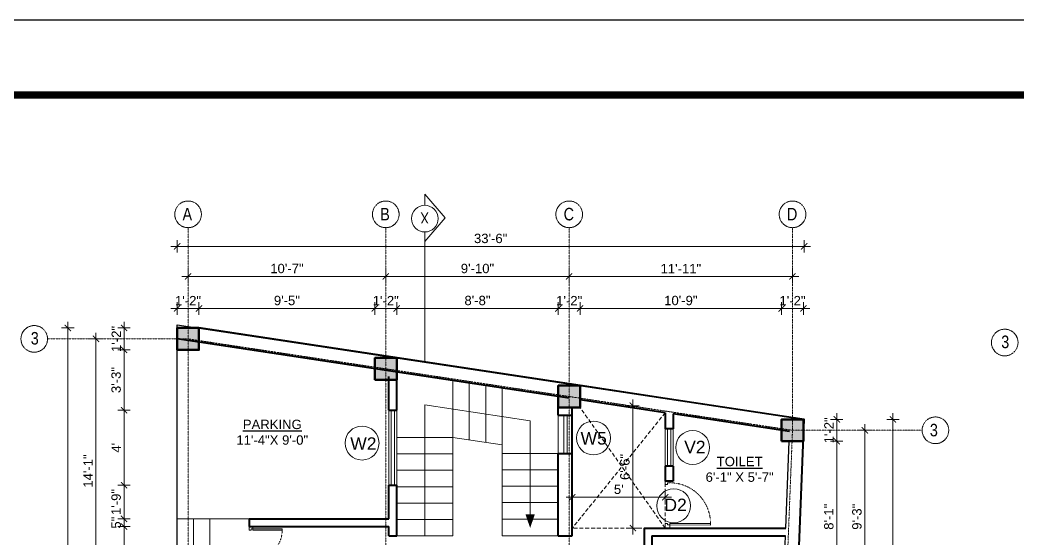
# Model space of a CAD drawing. Header units: inches. Extents: x 136316 to 139491, y -21083 to -17511.
# Drawn here: x 137218 to 137857, y -19170 to -18837 of the extents above; entities that cross this region are included whole.
import ezdxf

# ---------------------------------------------------------------- set-up
doc = ezdxf.new("R2010")
doc.units = ezdxf.units.IN
doc.header["$LTSCALE"] = 0.5
doc.header["$MEASUREMENT"] = 0
doc.header["$PDMODE"] = 66
doc.linetypes.add('CENTER', pattern=[2, 1.25, -0.25, 0.25, -0.25])
doc.linetypes.add('HIDDEN', pattern=[0.375, 0.25, -0.125])
for name, color, linetype, lineweight in [('Annotate-Lite.w', 177, 'Continuous', 9), ('Annotations-Bold.w', 177, 'Continuous', 13), ('C-COLUMN', 1, 'Continuous', 50), ('DIM', 4, 'Continuous', 5), ('DIM 1-100', 4, 'Continuous', 13), ('Door-Window.w', 4, 'Continuous', 15), ('HACTH', 253, 'Continuous', 9), ('stair', 132, 'Continuous', 13), ('TEXT', 220, 'Continuous', 9), ('Toilet', 7, 'Continuous', 25), ('wall', 1, 'Continuous', 40), ('window', 4, 'Continuous', 13)]:
    doc.layers.add(name, color=color, linetype=linetype, lineweight=lineweight)
doc.styles.add('ARAIL', font='ARIALN.TTF')
doc.styles.add('arial.', font='arial.ttf')
doc.styles.add('gaurav', font='arial.ttf')
doc.styles.get("Standard").update_dxf_attribs({"font": 'arial.ttf'})
doc.dimstyles.new('1 by 96', dxfattribs={"dimtxt": 6, "dimasz": 4, "dimexe": 4, "dimexo": 4, "dimgap": 2, "dimtad": 1, "dimdec": 0, "dimzin": 0, "dimdsep": 46, "dimlunit": 4, "dimtxsty": 'Standard', "dimblk": 'ARCHTICK', "dimcen": 0, "dimdle": 4, "dimadec": 0, "dimazin": 0, "dimtfac": 1, "dimtdec": 0, "dimtix": 1, "dimtofl": 0, "dimtmove": 1, "dimatfit": 3, "dimldrblk": 'ARCHTICK', "dimfxl": 4, "dimfxlon": 1, "dimtolj": 1, "dimtzin": 0, "dimlwd": -1, "dimlwe": -1, "dimarcsym": 0})

# ---------------------------------------------------------------- blocks, each defined once
blk = doc.blocks.new('FDFDRE')
at = {"ltscale": 3}
for p, q in [((165701.1, -58637.8), (165701.1, -58641.5)), ((165704.8, -58637.8), (165701.1, -58637.8)), ((165704.8, -58639.7), (165703.6, -58639.7)), ((165703.6, -58639.7), (165703.6, -58641.5)), ((165704.8, -58639.7), (165704.8, -58637.8)), ((165767, -58639.7), (165767, -58637.8)), ((165767, -58637.8), (165770.6, -58637.8)), ((165767, -58639.7), (165768.2, -58639.7)), ((165768.2, -58639.7), (165768.2, -58641.5)), ((165770.6, -58637.8), (165770.7, -58641.5)), ((165701.1, -58641.5), (165703.6, -58641.5)), ((165703.6, -58641.5), (165703.5, -58672.6)), ((165703.6, -58641.5), (165704.8, -58641.5)), ((165704.8, -58641.5), (165704.8, -58672.7)), ((165767, -58641.5), (165767, -58672.7)), ((165768.2, -58641.5), (165767, -58641.5)), ((165770.7, -58641.5), (165768.2, -58641.5)), ((165768.2, -58641.5), (165768.2, -58672.6)), ((165703.5, -58672.6), (165704.8, -58672.7)), ((165768.2, -58672.6), (165767, -58672.7))]:
    blk.add_line(p, q, dxfattribs=at)
at = {"layer": 'Door-Window.w', "color": 9, "linetype": 'HIDDEN', "lineweight": 18}
for centre, start, end in [((165704.8, -58641.5), 269.9618, 3.3835), ((165767, -58641.5), 176.6165, 270.0382)]:
    blk.add_arc(centre, 31.2, start, end, dxfattribs=at)
blk = doc.blocks.new('3-0')
at = {"ltscale": 3}
for p, q in [((11063.05, 10097.68), (11065.97, 10099.9)), ((11065.97, 10099.9), (11066.71, 10098.92)), ((11063.05, 10097.68), (11064.53, 10095.73)), ((11065.99, 10096.84), (11064.53, 10095.73)), ((11065.25, 10097.81), (11066.71, 10098.92)), ((11065.99, 10096.84), (11065.25, 10097.81)), ((11085.5, 10074.13), (11110.32, 10092.96)), ((11086.24, 10073.15), (11111.05, 10091.97)), ((11111.05, 10091.97), (11110.32, 10092.96)), ((11084.04, 10073.02), (11082.57, 10071.91)), ((11082.57, 10071.91), (11084.79, 10068.98)), ((11084.04, 10073.02), (11084.78, 10072.04)), ((11084.78, 10072.04), (11086.24, 10073.15)), ((11084.79, 10068.98), (11087.72, 10071.2)), ((11086.24, 10073.15), (11085.5, 10074.13)), ((11087.72, 10071.2), (11086.24, 10073.15))]:
    blk.add_line(p, q, dxfattribs=at)
at = {"layer": 'Door-Window.w', "color": 9, "linetype": 'HIDDEN', "lineweight": 18}
blk.add_arc((11085.5, 10074.13), 31.16, 37.1906, 127.14649, dxfattribs=at)
blk = doc.blocks.new('_ArchTick')
at = {"color": 0, "linetype": 'ByBlock', "const_width": 0.15}
blk.add_lwpolyline([(-0.5, -0.5), (0.5, 0.5)], dxfattribs=at)
blk = doc.blocks.new('*D82')
at = {"layer": 'Defpoints', "color": 0, "transparency": 16777216}
for p in [(137332.44, -19022.05), (137318.44, -19034.54), (137332.44, -19034.54)]:
    blk.add_point(p, dxfattribs=at)
at = {"layer": 'DIM 1-100', "color": 0, "transparency": 16777216}
for p, q in [((137318.44, -19026.05), (137318.44, -19018.05)), ((137332.44, -19026.05), (137332.44, -19018.05)), ((137314.44, -19022.05), (137336.44, -19022.05))]:
    blk.add_line(p, q, dxfattribs=at)
at = {"layer": 'DIM 1-100', "color": 0, "transparency": 16777216, "xscale": 4, "yscale": 4, "zscale": 4, "rotation": 180}
blk.add_blockref('_ArchTick', (137318.44, -19022.05), dxfattribs=at)
at = {"layer": 'DIM 1-100', "color": 0, "transparency": 16777216, "xscale": 4, "yscale": 4, "zscale": 4}
blk.add_blockref('_ArchTick', (137332.44, -19022.05), dxfattribs=at)
at = {"layer": 'DIM 1-100', "color": 0, "transparency": 16777216, "insert": (137325.44, -19017.04), "char_height": 6, "attachment_point": 5}
blk.add_mtext('\\A1;1\'-2"', dxfattribs=at)
blk = doc.blocks.new('*D83')
at = {"layer": 'Defpoints', "color": 0, "transparency": 16777216}
for p in [(137445.09, -19022.05), (137332.44, -19034.54), (137445.09, -19053.66)]:
    blk.add_point(p, dxfattribs=at)
at = {"layer": 'DIM 1-100', "color": 0, "transparency": 16777216}
for p, q in [((137332.44, -19026.05), (137332.44, -19018.05)), ((137445.09, -19026.05), (137445.09, -19018.05)), ((137328.44, -19022.05), (137449.09, -19022.05))]:
    blk.add_line(p, q, dxfattribs=at)
at = {"layer": 'DIM 1-100', "color": 0, "transparency": 16777216, "xscale": 4, "yscale": 4, "zscale": 4, "rotation": 180}
blk.add_blockref('_ArchTick', (137332.44, -19022.05), dxfattribs=at)
at = {"layer": 'DIM 1-100', "color": 0, "transparency": 16777216, "xscale": 4, "yscale": 4, "zscale": 4}
blk.add_blockref('_ArchTick', (137445.09, -19022.05), dxfattribs=at)
at = {"layer": 'DIM 1-100', "color": 0, "transparency": 16777216, "insert": (137388.76, -19016.99), "char_height": 6, "attachment_point": 5}
blk.add_mtext('\\A1;9\'-5"', dxfattribs=at)
blk = doc.blocks.new('*D84')
at = {"layer": 'Defpoints', "color": 0, "transparency": 16777216}
for p in [(137459.09, -19022.05), (137445.09, -19053.66), (137459.09, -19053.66)]:
    blk.add_point(p, dxfattribs=at)
at = {"layer": 'DIM 1-100', "color": 0, "transparency": 16777216}
for p, q in [((137445.09, -19026.05), (137445.09, -19018.05)), ((137459.09, -19026.05), (137459.09, -19018.05)), ((137441.09, -19022.05), (137463.09, -19022.05))]:
    blk.add_line(p, q, dxfattribs=at)
at = {"layer": 'DIM 1-100', "color": 0, "transparency": 16777216, "xscale": 4, "yscale": 4, "zscale": 4, "rotation": 180}
blk.add_blockref('_ArchTick', (137445.09, -19022.05), dxfattribs=at)
at = {"layer": 'DIM 1-100', "color": 0, "transparency": 16777216, "xscale": 4, "yscale": 4, "zscale": 4}
blk.add_blockref('_ArchTick', (137459.09, -19022.05), dxfattribs=at)
at = {"layer": 'DIM 1-100', "color": 0, "transparency": 16777216, "insert": (137452.09, -19017.04), "char_height": 6, "attachment_point": 5}
blk.add_mtext('\\A1;1\'-2"', dxfattribs=at)
blk = doc.blocks.new('*D85')
at = {"layer": 'Defpoints', "color": 0, "transparency": 16777216}
for p in [(137562.59, -19022.05), (137459.09, -19053.66), (137562.59, -19071.4)]:
    blk.add_point(p, dxfattribs=at)
at = {"layer": 'DIM 1-100', "color": 0, "transparency": 16777216}
for p, q in [((137459.09, -19026.05), (137459.09, -19018.05)), ((137562.59, -19026.05), (137562.59, -19018.05)), ((137455.09, -19022.05), (137566.59, -19022.05))]:
    blk.add_line(p, q, dxfattribs=at)
at = {"layer": 'DIM 1-100', "color": 0, "transparency": 16777216, "xscale": 4, "yscale": 4, "zscale": 4, "rotation": 180}
blk.add_blockref('_ArchTick', (137459.09, -19022.05), dxfattribs=at)
at = {"layer": 'DIM 1-100', "color": 0, "transparency": 16777216, "xscale": 4, "yscale": 4, "zscale": 4}
blk.add_blockref('_ArchTick', (137562.59, -19022.05), dxfattribs=at)
at = {"layer": 'DIM 1-100', "color": 0, "transparency": 16777216, "insert": (137510.84, -19016.99), "char_height": 6, "attachment_point": 5}
blk.add_mtext('\\A1;8\'-8"', dxfattribs=at)
blk = doc.blocks.new('*D86')
at = {"layer": 'Defpoints', "color": 0, "transparency": 16777216}
for p in [(137576.59, -19022.05), (137562.59, -19071.4), (137576.59, -19071.4)]:
    blk.add_point(p, dxfattribs=at)
at = {"layer": 'DIM 1-100', "color": 0, "transparency": 16777216}
for p, q in [((137562.59, -19026.05), (137562.59, -19018.05)), ((137576.59, -19026.05), (137576.59, -19018.05)), ((137558.59, -19022.05), (137580.59, -19022.05))]:
    blk.add_line(p, q, dxfattribs=at)
at = {"layer": 'DIM 1-100', "color": 0, "transparency": 16777216, "xscale": 4, "yscale": 4, "zscale": 4, "rotation": 180}
blk.add_blockref('_ArchTick', (137562.59, -19022.05), dxfattribs=at)
at = {"layer": 'DIM 1-100', "color": 0, "transparency": 16777216, "xscale": 4, "yscale": 4, "zscale": 4}
blk.add_blockref('_ArchTick', (137576.59, -19022.05), dxfattribs=at)
at = {"layer": 'DIM 1-100', "color": 0, "transparency": 16777216, "insert": (137569.59, -19017.04), "char_height": 6, "attachment_point": 5}
blk.add_mtext('\\A1;1\'-2"', dxfattribs=at)
blk = doc.blocks.new('*D87')
at = {"layer": 'Defpoints', "color": 0, "transparency": 16777216}
for p in [(137705.65, -19022.05), (137576.59, -19071.4), (137705.65, -19093.01)]:
    blk.add_point(p, dxfattribs=at)
at = {"layer": 'DIM 1-100', "color": 0, "transparency": 16777216}
for p, q in [((137576.59, -19026.05), (137576.59, -19018.05)), ((137705.65, -19026.05), (137705.65, -19018.05)), ((137572.59, -19022.05), (137709.65, -19022.05))]:
    blk.add_line(p, q, dxfattribs=at)
at = {"layer": 'DIM 1-100', "color": 0, "transparency": 16777216, "xscale": 4, "yscale": 4, "zscale": 4, "rotation": 180}
blk.add_blockref('_ArchTick', (137576.59, -19022.05), dxfattribs=at)
at = {"layer": 'DIM 1-100', "color": 0, "transparency": 16777216, "xscale": 4, "yscale": 4, "zscale": 4}
blk.add_blockref('_ArchTick', (137705.65, -19022.05), dxfattribs=at)
at = {"layer": 'DIM 1-100', "color": 0, "transparency": 16777216, "insert": (137641.12, -19016.99), "char_height": 6, "attachment_point": 5}
blk.add_mtext('\\A1;10\'-9"', dxfattribs=at)
blk = doc.blocks.new('*D88')
at = {"layer": 'Defpoints', "color": 0, "transparency": 16777216}
for p in [(137719.65, -19022.05), (137705.65, -19093.01), (137719.65, -19093.01)]:
    blk.add_point(p, dxfattribs=at)
at = {"layer": 'DIM 1-100', "color": 0, "transparency": 16777216}
for p, q in [((137705.65, -19026.05), (137705.65, -19018.05)), ((137719.65, -19026.05), (137719.65, -19018.05)), ((137701.65, -19022.05), (137723.65, -19022.05))]:
    blk.add_line(p, q, dxfattribs=at)
at = {"layer": 'DIM 1-100', "color": 0, "transparency": 16777216, "xscale": 4, "yscale": 4, "zscale": 4, "rotation": 180}
blk.add_blockref('_ArchTick', (137705.65, -19022.05), dxfattribs=at)
at = {"layer": 'DIM 1-100', "color": 0, "transparency": 16777216, "xscale": 4, "yscale": 4, "zscale": 4}
blk.add_blockref('_ArchTick', (137719.65, -19022.05), dxfattribs=at)
at = {"layer": 'DIM 1-100', "color": 0, "transparency": 16777216, "insert": (137712.65, -19017.04), "char_height": 6, "attachment_point": 5}
blk.add_mtext('\\A1;1\'-2"', dxfattribs=at)
blk = doc.blocks.new('*D89')
at = {"layer": 'Defpoints', "color": 0, "transparency": 16777216}
for p in [(137569.59, -19001.58), (137569.59, -19078.4), (137712.65, -19100.01)]:
    blk.add_point(p, dxfattribs=at)
at = {"layer": 'DIM 1-100', "color": 0, "transparency": 16777216}
for p, q in [((137716.65, -19001.58), (137565.59, -19001.58)), ((137569.59, -19005.58), (137569.59, -18997.58)), ((137712.65, -19005.58), (137712.65, -18997.58))]:
    blk.add_line(p, q, dxfattribs=at)
at = {"layer": 'DIM 1-100', "color": 0, "transparency": 16777216, "xscale": 4, "yscale": 4, "zscale": 4, "rotation": 180}
blk.add_blockref('_ArchTick', (137569.59, -19001.58), dxfattribs=at)
at = {"layer": 'DIM 1-100', "color": 0, "transparency": 16777216, "xscale": 4, "yscale": 4, "zscale": 4}
blk.add_blockref('_ArchTick', (137712.65, -19001.58), dxfattribs=at)
at = {"layer": 'DIM 1-100', "color": 0, "transparency": 16777216, "insert": (137641.12, -18996.57), "char_height": 6, "attachment_point": 5}
blk.add_mtext('\\A1;11\'-11"', dxfattribs=at)
blk = doc.blocks.new('*D90')
at = {"layer": 'Defpoints', "color": 0, "transparency": 16777216}
for p in [(137452.09, -19001.58), (137452.09, -19060.66), (137569.59, -19078.4)]:
    blk.add_point(p, dxfattribs=at)
at = {"layer": 'DIM 1-100', "color": 0, "transparency": 16777216}
for p, q in [((137573.59, -19001.58), (137448.09, -19001.58)), ((137452.09, -19005.58), (137452.09, -18997.58)), ((137569.59, -19005.58), (137569.59, -18997.58))]:
    blk.add_line(p, q, dxfattribs=at)
at = {"layer": 'DIM 1-100', "color": 0, "transparency": 16777216, "xscale": 4, "yscale": 4, "zscale": 4, "rotation": 180}
blk.add_blockref('_ArchTick', (137452.09, -19001.58), dxfattribs=at)
at = {"layer": 'DIM 1-100', "color": 0, "transparency": 16777216, "xscale": 4, "yscale": 4, "zscale": 4}
blk.add_blockref('_ArchTick', (137569.59, -19001.58), dxfattribs=at)
at = {"layer": 'DIM 1-100', "color": 0, "transparency": 16777216, "insert": (137510.84, -18996.52), "char_height": 6, "attachment_point": 5}
blk.add_mtext('\\A1;9\'-10"', dxfattribs=at)
blk = doc.blocks.new('*D91')
at = {"layer": 'Defpoints', "color": 0, "transparency": 16777216}
for p in [(137325.44, -19001.58), (137325.44, -19041.54), (137452.09, -19060.66)]:
    blk.add_point(p, dxfattribs=at)
at = {"layer": 'DIM 1-100', "color": 0, "transparency": 16777216}
for p, q in [((137456.09, -19001.58), (137321.44, -19001.58)), ((137325.44, -19005.58), (137325.44, -18997.58)), ((137452.09, -19005.58), (137452.09, -18997.58))]:
    blk.add_line(p, q, dxfattribs=at)
at = {"layer": 'DIM 1-100', "color": 0, "transparency": 16777216, "xscale": 4, "yscale": 4, "zscale": 4, "rotation": 180}
blk.add_blockref('_ArchTick', (137325.44, -19001.58), dxfattribs=at)
at = {"layer": 'DIM 1-100', "color": 0, "transparency": 16777216, "xscale": 4, "yscale": 4, "zscale": 4}
blk.add_blockref('_ArchTick', (137452.09, -19001.58), dxfattribs=at)
at = {"layer": 'DIM 1-100', "color": 0, "transparency": 16777216, "insert": (137388.76, -18996.52), "char_height": 6, "attachment_point": 5}
blk.add_mtext('\\A1;10\'-7"', dxfattribs=at)
blk = doc.blocks.new('*D92')
at = {"layer": 'Defpoints', "color": 0, "transparency": 16777216}
for p in [(137720.12, -18982.33), (137318.44, -19034.54), (137720.12, -19093.07)]:
    blk.add_point(p, dxfattribs=at)
at = {"layer": 'DIM 1-100', "color": 0, "transparency": 16777216}
for p, q in [((137314.44, -18982.33), (137724.12, -18982.33)), ((137318.44, -18986.33), (137318.44, -18978.33)), ((137720.12, -18986.33), (137720.12, -18978.33))]:
    blk.add_line(p, q, dxfattribs=at)
at = {"layer": 'DIM 1-100', "color": 0, "transparency": 16777216, "xscale": 4, "yscale": 4, "zscale": 4, "rotation": 180}
blk.add_blockref('_ArchTick', (137318.44, -18982.33), dxfattribs=at)
at = {"layer": 'DIM 1-100', "color": 0, "transparency": 16777216, "xscale": 4, "yscale": 4, "zscale": 4}
blk.add_blockref('_ArchTick', (137720.12, -18982.33), dxfattribs=at)
at = {"layer": 'DIM 1-100', "color": 0, "transparency": 16777216, "insert": (137519.28, -18977.27), "char_height": 6, "attachment_point": 5}
blk.add_mtext('\\A1;33\'-6"', dxfattribs=at)
blk = doc.blocks.new('*D50')
at = {"layer": 'Defpoints', "color": 0, "transparency": 16777216}
for p in [(137719.65, -19093.01), (137719.65, -19107.01), (137740.99, -19107.01)]:
    blk.add_point(p, dxfattribs=at)
at = {"layer": 'DIM 1-100', "color": 0, "transparency": 16777216}
for p, q in [((137740.99, -19089.01), (137740.99, -19111.01)), ((137736.99, -19093.01), (137744.99, -19093.01)), ((137736.99, -19107.01), (137744.99, -19107.01))]:
    blk.add_line(p, q, dxfattribs=at)
at = {"layer": 'DIM 1-100', "color": 0, "transparency": 16777216, "xscale": 4, "yscale": 4, "zscale": 4}
for p, rotation in [((137740.99, -19093.01), 90), ((137740.99, -19107.01), 270)]:
    blk.add_blockref('_ArchTick', p, dxfattribs=dict(at, rotation=rotation))
at = {"layer": 'DIM 1-100', "color": 0, "transparency": 16777216, "insert": (137735.98, -19100.01), "char_height": 6, "attachment_point": 5, "rotation": 90}
blk.add_mtext('\\A1;1\'-2"', dxfattribs=at)
blk = doc.blocks.new('*D51')
at = {"layer": 'Defpoints', "color": 0, "transparency": 16777216}
for p in [(137719.65, -19107.01), (137715.21, -19203.61), (137740.99, -19203.61)]:
    blk.add_point(p, dxfattribs=at)
at = {"layer": 'DIM 1-100', "color": 0, "transparency": 16777216}
for p, q in [((137740.99, -19103.01), (137740.99, -19207.61)), ((137736.99, -19107.01), (137744.99, -19107.01)), ((137736.99, -19203.61), (137744.99, -19203.61))]:
    blk.add_line(p, q, dxfattribs=at)
at = {"layer": 'DIM 1-100', "color": 0, "transparency": 16777216, "xscale": 4, "yscale": 4, "zscale": 4}
for p, rotation in [((137740.99, -19107.01), 90), ((137740.99, -19203.61), 270)]:
    blk.add_blockref('_ArchTick', p, dxfattribs=dict(at, rotation=rotation))
at = {"layer": 'DIM 1-100', "color": 0, "transparency": 16777216, "insert": (137735.92, -19155.31), "char_height": 6, "attachment_point": 5, "rotation": 90}
blk.add_mtext('\\A1;8\'-1"', dxfattribs=at)
blk = doc.blocks.new('*D68')
at = {"layer": 'Defpoints', "color": 0, "transparency": 16777216}
for p in [(137719.65, -19100.01), (137715.49, -19210.61), (137758.99, -19210.61)]:
    blk.add_point(p, dxfattribs=at)
at = {"layer": 'DIM 1-100', "color": 0, "transparency": 16777216}
for p, q in [((137758.99, -19096.01), (137758.99, -19214.61)), ((137754.99, -19100.01), (137762.99, -19100.01)), ((137754.99, -19210.61), (137762.99, -19210.61))]:
    blk.add_line(p, q, dxfattribs=at)
at = {"layer": 'DIM 1-100', "color": 0, "transparency": 16777216, "xscale": 4, "yscale": 4, "zscale": 4}
for p, rotation in [((137758.99, -19100.01), 90), ((137758.99, -19210.61), 270)]:
    blk.add_blockref('_ArchTick', p, dxfattribs=dict(at, rotation=rotation))
at = {"layer": 'DIM 1-100', "color": 0, "transparency": 16777216, "insert": (137753.92, -19155.31), "char_height": 6, "attachment_point": 5, "rotation": 90}
blk.add_mtext('\\A1;9\'-3"', dxfattribs=at)
blk = doc.blocks.new('*D69')
at = {"layer": 'Defpoints', "color": 0, "transparency": 16777216}
for p in [(137720.12, -19093.07), (137776.99, -19093.07), (137710.55, -19335.84)]:
    blk.add_point(p, dxfattribs=at)
at = {"layer": 'DIM 1-100', "color": 0, "transparency": 16777216}
for p, q in [((137776.99, -19339.84), (137776.99, -19089.07)), ((137772.99, -19093.07), (137780.99, -19093.07)), ((137772.99, -19335.84), (137780.99, -19335.84))]:
    blk.add_line(p, q, dxfattribs=at)
at = {"layer": 'DIM 1-100', "color": 0, "transparency": 16777216, "xscale": 4, "yscale": 4, "zscale": 4}
for p, rotation in [((137776.99, -19093.07), 90), ((137776.99, -19335.84), 270)]:
    blk.add_blockref('_ArchTick', p, dxfattribs=dict(at, rotation=rotation))
at = {"layer": 'DIM 1-100', "color": 0, "transparency": 16777216, "insert": (137771.92, -19214.46), "char_height": 6, "attachment_point": 5, "rotation": 90}
blk.add_mtext('\\A1;20\'-3"', dxfattribs=at)
blk = doc.blocks.new('*D70')
at = {"layer": 'Defpoints', "color": 0, "transparency": 16777216}
for p in [(137318.44, -19034.54), (137284.44, -19048.54), (137318.44, -19048.54)]:
    blk.add_point(p, dxfattribs=at)
at = {"layer": 'DIM 1-100', "color": 0, "transparency": 16777216}
for p, q in [((137284.44, -19030.54), (137284.44, -19052.54)), ((137288.44, -19034.54), (137280.44, -19034.54)), ((137288.44, -19048.54), (137280.44, -19048.54))]:
    blk.add_line(p, q, dxfattribs=at)
at = {"layer": 'DIM 1-100', "color": 0, "transparency": 16777216, "xscale": 4, "yscale": 4, "zscale": 4}
for p, rotation in [((137284.44, -19034.54), 90), ((137284.44, -19048.54), 270)]:
    blk.add_blockref('_ArchTick', p, dxfattribs=dict(at, rotation=rotation))
at = {"layer": 'DIM 1-100', "color": 0, "transparency": 16777216, "insert": (137279.43, -19041.54), "char_height": 6, "attachment_point": 5, "rotation": 90}
blk.add_mtext('\\A1;1\'-2"', dxfattribs=at)
blk = doc.blocks.new('*D71')
at = {"layer": 'Defpoints', "color": 0, "transparency": 16777216}
for p in [(137318.44, -19048.54), (137284.44, -19087.14), (137454.09, -19087.14)]:
    blk.add_point(p, dxfattribs=at)
at = {"layer": 'DIM 1-100', "color": 0, "transparency": 16777216}
for p, q in [((137284.44, -19044.54), (137284.44, -19091.14)), ((137288.44, -19048.54), (137280.44, -19048.54)), ((137288.44, -19087.14), (137280.44, -19087.14))]:
    blk.add_line(p, q, dxfattribs=at)
at = {"layer": 'DIM 1-100', "color": 0, "transparency": 16777216, "xscale": 4, "yscale": 4, "zscale": 4}
for p, rotation in [((137284.44, -19048.54), 90), ((137284.44, -19087.14), 270)]:
    blk.add_blockref('_ArchTick', p, dxfattribs=dict(at, rotation=rotation))
at = {"layer": 'DIM 1-100', "color": 0, "transparency": 16777216, "insert": (137279.37, -19067.84), "char_height": 6, "attachment_point": 5, "rotation": 90}
blk.add_mtext('\\A1;3\'-3"', dxfattribs=at)
blk = doc.blocks.new('*D72')
at = {"layer": 'Defpoints', "color": 0, "transparency": 16777216}
for p in [(137454.09, -19087.14), (137284.44, -19135.14), (137454.09, -19135.14)]:
    blk.add_point(p, dxfattribs=at)
at = {"layer": 'DIM 1-100', "color": 0, "transparency": 16777216}
for p, q in [((137284.44, -19083.14), (137284.44, -19139.14)), ((137288.44, -19087.14), (137280.44, -19087.14)), ((137288.44, -19135.14), (137280.44, -19135.14))]:
    blk.add_line(p, q, dxfattribs=at)
at = {"layer": 'DIM 1-100', "color": 0, "transparency": 16777216, "xscale": 4, "yscale": 4, "zscale": 4}
for p, rotation in [((137284.44, -19087.14), 90), ((137284.44, -19135.14), 270)]:
    blk.add_blockref('_ArchTick', p, dxfattribs=dict(at, rotation=rotation))
at = {"layer": 'DIM 1-100', "color": 0, "transparency": 16777216, "insert": (137279.44, -19111.14), "char_height": 6, "attachment_point": 5, "rotation": 90}
blk.add_mtext("\\A1;4'", dxfattribs=at)
blk = doc.blocks.new('*D73')
at = {"layer": 'Defpoints', "color": 0, "transparency": 16777216}
for p in [(137454.09, -19135.14), (137284.44, -19156.61), (137454.09, -19156.61)]:
    blk.add_point(p, dxfattribs=at)
at = {"layer": 'DIM 1-100', "color": 0, "transparency": 16777216}
for p, q in [((137288.44, -19135.14), (137280.44, -19135.14)), ((137284.44, -19131.14), (137284.44, -19160.61)), ((137288.44, -19156.61), (137280.44, -19156.61))]:
    blk.add_line(p, q, dxfattribs=at)
at = {"layer": 'DIM 1-100', "color": 0, "transparency": 16777216, "xscale": 4, "yscale": 4, "zscale": 4}
for p, rotation in [((137284.44, -19135.14), 90), ((137284.44, -19156.61), 270)]:
    blk.add_blockref('_ArchTick', p, dxfattribs=dict(at, rotation=rotation))
at = {"layer": 'DIM 1-100', "color": 0, "transparency": 16777216, "insert": (137279.38, -19145.87), "char_height": 6, "attachment_point": 5, "rotation": 90}
blk.add_mtext('\\A1;1\'-9"', dxfattribs=at)
blk = doc.blocks.new('*D74')
at = {"layer": 'Defpoints', "color": 0, "transparency": 16777216}
for p in [(137284.44, -19161.61), (137364.68, -19161.61), (137454.09, -19156.61)]:
    blk.add_point(p, dxfattribs=at)
at = {"layer": 'DIM 1-100', "color": 0, "transparency": 16777216}
for p, q in [((137288.44, -19156.61), (137280.44, -19156.61)), ((137288.44, -19161.61), (137280.44, -19161.61))]:
    blk.add_line(p, q, dxfattribs=at)
at = {"layer": 'DIM 1-100', "color": 0, "transparency": 16777216, "insert": (137279.39, -19159.11), "char_height": 6, "attachment_point": 5, "rotation": 90}
blk.add_mtext('\\A1;5"', dxfattribs=at)
blk = doc.blocks.new('*D75')
at = {"layer": 'Defpoints', "color": 0, "transparency": 16777216}
for p in [(137364.68, -19161.61), (137284.44, -19203.61), (137318.44, -19203.61)]:
    blk.add_point(p, dxfattribs=at)
at = {"layer": 'DIM 1-100', "color": 0, "transparency": 16777216}
for p, q in [((137288.44, -19161.61), (137280.44, -19161.61)), ((137284.44, -19157.61), (137284.44, -19207.61)), ((137288.44, -19203.61), (137280.44, -19203.61))]:
    blk.add_line(p, q, dxfattribs=at)
at = {"layer": 'DIM 1-100', "color": 0, "transparency": 16777216, "xscale": 4, "yscale": 4, "zscale": 4}
for p, rotation in [((137284.44, -19161.61), 90), ((137284.44, -19203.61), 270)]:
    blk.add_blockref('_ArchTick', p, dxfattribs=dict(at, rotation=rotation))
at = {"layer": 'DIM 1-100', "color": 0, "transparency": 16777216, "insert": (137279.37, -19182.61), "char_height": 6, "attachment_point": 5, "rotation": 90}
blk.add_mtext('\\A1;3\'-6"', dxfattribs=at)
blk = doc.blocks.new('*D80')
at = {"layer": 'Defpoints', "color": 0, "transparency": 16777216}
for p in [(137318.52, -19041.54), (137266.44, -19210.61), (137318.44, -19210.61)]:
    blk.add_point(p, dxfattribs=at)
at = {"layer": 'DIM 1-100', "color": 0, "transparency": 16777216}
for p, q in [((137266.44, -19037.54), (137266.44, -19214.61)), ((137270.44, -19041.54), (137262.44, -19041.54)), ((137270.44, -19210.61), (137262.44, -19210.61))]:
    blk.add_line(p, q, dxfattribs=at)
at = {"layer": 'DIM 1-100', "color": 0, "transparency": 16777216, "xscale": 4, "yscale": 4, "zscale": 4}
for p, rotation in [((137266.44, -19041.54), 90), ((137266.44, -19210.61), 270)]:
    blk.add_blockref('_ArchTick', p, dxfattribs=dict(at, rotation=rotation))
at = {"layer": 'DIM 1-100', "color": 0, "transparency": 16777216, "insert": (137261.43, -19126.07), "char_height": 6, "attachment_point": 5, "rotation": 90}
blk.add_mtext('\\A1;14\'-1"', dxfattribs=at)
blk = doc.blocks.new('*D47')
at = {"layer": 'Defpoints', "color": 0, "transparency": 16777216}
for p in [(137248.44, -19034.54), (137318.44, -19034.54), (137318.44, -19335.84)]:
    blk.add_point(p, dxfattribs=at)
at = {"layer": 'DIM 1-100', "color": 0, "transparency": 16777216}
for p, q in [((137248.44, -19339.84), (137248.44, -19030.54)), ((137252.44, -19034.54), (137244.44, -19034.54)), ((137252.44, -19335.84), (137244.44, -19335.84))]:
    blk.add_line(p, q, dxfattribs=at)
at = {"layer": 'DIM 1-100', "color": 0, "transparency": 16777216, "xscale": 4, "yscale": 4, "zscale": 4}
for p, rotation in [((137248.44, -19034.54), 90), ((137248.44, -19335.84), 270)]:
    blk.add_blockref('_ArchTick', p, dxfattribs=dict(at, rotation=rotation))
at = {"layer": 'DIM 1-100', "color": 0, "transparency": 16777216, "insert": (137243.38, -19185.19), "char_height": 6, "attachment_point": 5, "rotation": 90}
blk.add_mtext('\\A1;25\'-1"', dxfattribs=at)
blk = doc.blocks.new('*D48')
at = {"layer": 'Defpoints', "color": 0, "transparency": 16777216}
for p in [(137631.13, -19142.83), (137571.59, -19162.61), (137631.13, -19162.61)]:
    blk.add_point(p, dxfattribs=at)
at = {"layer": 'DIM 1-100', "color": 0, "transparency": 16777216}
for p, q in [((137567.59, -19142.83), (137635.13, -19142.83)), ((137571.59, -19146.83), (137571.59, -19138.83)), ((137631.13, -19146.83), (137631.13, -19138.83))]:
    blk.add_line(p, q, dxfattribs=at)
at = {"layer": 'DIM 1-100', "color": 0, "transparency": 16777216, "xscale": 4, "yscale": 4, "zscale": 4, "rotation": 180}
blk.add_blockref('_ArchTick', (137571.59, -19142.83), dxfattribs=at)
at = {"layer": 'DIM 1-100', "color": 0, "transparency": 16777216, "xscale": 4, "yscale": 4, "zscale": 4}
blk.add_blockref('_ArchTick', (137631.13, -19142.83), dxfattribs=at)
at = {"layer": 'DIM 1-100', "color": 0, "transparency": 16777216, "insert": (137601.36, -19137.78), "char_height": 6, "attachment_point": 5}
blk.add_mtext("\\A1;5'", dxfattribs=at)
blk = doc.blocks.new('*D49')
at = {"layer": 'Defpoints', "color": 0, "transparency": 16777216}
for p in [(137601.55, -19084.27), (137601.36, -19162.61), (137610.36, -19162.61)]:
    blk.add_point(p, dxfattribs=at)
at = {"layer": 'DIM 1-100', "color": 0, "transparency": 16777216}
for p, q in [((137606.36, -19084.27), (137614.36, -19084.27)), ((137610.36, -19080.27), (137610.36, -19166.61)), ((137606.36, -19162.61), (137614.36, -19162.61))]:
    blk.add_line(p, q, dxfattribs=at)
at = {"layer": 'DIM 1-100', "color": 0, "transparency": 16777216, "xscale": 4, "yscale": 4, "zscale": 4}
for p, rotation in [((137610.36, -19084.27), 90), ((137610.36, -19162.61), 270)]:
    blk.add_blockref('_ArchTick', p, dxfattribs=dict(at, rotation=rotation))
at = {"layer": 'DIM 1-100', "color": 0, "transparency": 16777216, "insert": (137605.3, -19123.44), "char_height": 6, "attachment_point": 5, "rotation": 90}
blk.add_mtext('\\A1;6\'-6"', dxfattribs=at)

msp = doc.modelspace()

# ---------------------------------------------------------------- hatches: boundary and pattern name
at = {"layer": 'C-COLUMN'}
h = msp.add_hatch(color=256, dxfattribs=at)
h.dxf.hatch_style = 1
h.paths.add_polyline_path([(137332.44, -19034.54), (137318.44, -19034.54), (137318.44, -19048.54), (137332.44, -19048.54)])
h = msp.add_hatch(color=256, dxfattribs=at)
h.dxf.hatch_style = 1
h.paths.add_polyline_path([(137459.09, -19053.66), (137445.09, -19053.66), (137445.09, -19067.66), (137459.09, -19067.66)])
h = msp.add_hatch(color=256, dxfattribs=at)
h.dxf.hatch_style = 1
h.paths.add_polyline_path([(137576.59, -19071.4), (137562.59, -19071.4), (137562.59, -19085.4), (137576.59, -19085.4)])
h = msp.add_hatch(color=256, dxfattribs=at)
h.dxf.hatch_style = 1
h.paths.add_polyline_path([(137719.65, -19093.01), (137705.65, -19093.01), (137705.65, -19107.01), (137719.65, -19107.01)])

# ---------------------------------------------------------------- linework, layer by layer
msp.add_lwpolyline([(136316.43, -21082.52), (136316.43, -18837.48), (139491.23, -18837.48), (139491.23, -21082.52)], close=True)
at = {"const_width": 4.8}
msp.add_lwpolyline([(139443.23, -21034.52), (139443.23, -18885.48), (136460.43, -18885.48), (136460.43, -21034.52)], close=True, dxfattribs=at)
at = {"layer": 'Annotate-Lite.w', "ltscale": 0.005}
for centre in [(137436.9, -19108.15), (137585.14, -19104.92), (137648.67, -19110.99), (137636.53, -19148.27)]:
    msp.add_circle(centre, 10.86, dxfattribs=at)
at = {"layer": 'Annotations-Bold.w', "linetype": 'CENTER', "ltscale": 0.3}
for p, q in [((137325.44, -18970.36), (137325.44, -19417.11)), ((137452.09, -18970.36), (137452.09, -19417.11)), ((137569.59, -18970.36), (137569.59, -19417.11))]:
    msp.add_line(p, q, dxfattribs=at)
for points in [[(137712.65, -18970.36), (137712.65, -19100.01), (137703.55, -19328.84), (137703.55, -19417.11)], [(137795.66, -19100.01), (137712.65, -19100.01), (137569.59, -19078.4), (137452.09, -19060.66), (137325.44, -19041.54), (137235.44, -19041.54)]]:
    msp.add_lwpolyline(points, dxfattribs=at)
at = {"layer": 'Annotations-Bold.w', "linetype": 'CENTER', "ltscale": 1.5}
for centre in [(137325.44, -18961.83), (137452.09, -18961.83), (137569.59, -18961.83), (137712.65, -18961.83), (137226.91, -19041.54), (137848.6, -19043.85), (137804.2, -19100.01)]:
    msp.add_circle(centre, 8.53, dxfattribs=at)
at = {"layer": 'C-COLUMN'}
for points in [[(137318.44, -19048.54), (137332.44, -19048.54), (137332.44, -19034.54), (137318.44, -19034.54)], [(137445.09, -19067.66), (137459.09, -19067.66), (137459.09, -19053.66), (137445.09, -19053.66)], [(137562.59, -19085.4), (137576.59, -19085.4), (137576.59, -19071.4), (137562.59, -19071.4)], [(137705.65, -19107.01), (137719.65, -19107.01), (137719.65, -19093.01), (137705.65, -19093.01)]]:
    msp.add_lwpolyline(points, close=True, dxfattribs=at)
at = {"layer": 'Defpoints'}
msp.add_lwpolyline([(137720.12, -19093.07), (137710.55, -19335.84), (137318.44, -19335.84), (137318.55, -19032.44), (137720.12, -19093.07)], dxfattribs=at)
at = {"layer": 'DIM'}
for p, q in [((137477.09, -19083.69), (137477.09, -19167.61)), ((137477.09, -19083.69), (137544.59, -19093.88)), ((137544.59, -19093.88), (137544.59, -19153.81, 0))]:
    msp.add_line(p, q, dxfattribs=at)
at = {"layer": 'HACTH', "linetype": 'HIDDEN', "ltscale": 20}
for p, q in [((137631.13, -19162.61), (137576.59, -19085.4)), ((137631.13, -19088.74), (137571.59, -19162.61))]:
    msp.add_line(p, q, dxfattribs=at)
msp.add_lwpolyline([(137631.13, -19162.61), (137571.59, -19162.61), (137571.59, -19085.4), (137576.59, -19085.4), (137576.59, -19080.51), (137631.13, -19088.74), (137631.13, -19162.61)], dxfattribs=at)
at = {"layer": 'stair', "linetype": 'ByBlock'}
for p, q in [((137495.09, -19068.2), (137495.09, -19104.61)), ((137505.59, -19069.79), (137505.59, -19106.19)), ((137516.09, -19071.37), (137516.09, -19107.78)), ((137526.59, -19072.96), (137526.59, -19109.36)), ((137495.09, -19104.61), (137459.09, -19104.61)), ((137495.09, -19104.61), (137526.59, -19109.36)), ((137495.09, -19104.61), (137495.09, -19167.61)), ((137526.59, -19109.36), (137526.59, -19167.61)), ((137495.09, -19115.11), (137459.09, -19115.11)), ((137495.09, -19125.61), (137459.09, -19125.61)), ((137495.09, -19136.11), (137459.09, -19136.11)), ((137495.09, -19146.61), (137459.09, -19146.61)), ((137364.68, -19156.61), (137318.44, -19156.61)), ((137318.44, -19156.61), (137318.44, -19203.61)), ((137328.94, -19156.61), (137328.94, -19203.61)), ((137339.44, -19156.61), (137339.44, -19203.61)), ((137495.09, -19157.11), (137459.09, -19157.11)), ((137495.09, -19167.61), (137459.09, -19167.61)), ((137562.59, -19167.61), (137526.59, -19167.61))]:
    msp.add_line(p, q, dxfattribs=at)
for points in [[(137562.59, -19114.8), (137526.59, -19114.8)], [(137562.59, -19125.3), (137526.59, -19125.3)], [(137562.59, -19135.8), (137526.59, -19135.8)], [(137562.59, -19146.3), (137526.59, -19146.3)], [(137562.59, -19156.8), (137526.59, -19156.8)]]:
    msp.add_lwpolyline(points, dxfattribs=at)
at = {"layer": 'stair', "linetype": 'ByBlock', "elevation": 0}
msp.add_lwpolyline([(137544.59, -19153.81, 6, 0, 0), (137544.59, -19162.49, 0, 0, 0)], format="xyseb", dxfattribs=at)
at = {"layer": 'TEXT'}
for points in [[(137477.09, -18956.05), (137477.09, -18948.9), (137490.18, -18964.05), (137477.09, -18979.19)], [(137477.09, -19056.38), (137477.09, -18973.11)]]:
    msp.add_lwpolyline(points, dxfattribs=at)
msp.add_circle((137477.09, -18964.58), 8.53, dxfattribs=at)
at = {"layer": 'Toilet'}
for p, q in [((137710.55, -19335.84), (137720.12, -19093.07)), ((137710.55, -19335.84), (137720.12, -19093.07)), ((137708.37, -19162.61), (137710.56, -19107.01)), ((137701.54, -19335.84), (137708.17, -19167.61))]:
    msp.add_line(p, q, dxfattribs=at)
at = {"layer": 'wall'}
for p, q in [((137576.59, -19071.4), (137332.44, -19034.54)), ((137576.59, -19071.4), (137332.44, -19034.54)), ((137454.09, -19087.14), (137454.09, -19065.66)), ((137459.09, -19087.14), (137459.09, -19062.77)), ((137459.09, -19087.14), (137459.09, -19062.77)), ((137631.13, -19079.64), (137576.59, -19071.4)), ((137562.59, -19090.4), (137562.59, -19078.39)), ((137571.59, -19167.61), (137571.59, -19085.4)), ((137720.12, -19093.07), (137631.13, -19079.64)), ((137720.12, -19093.07), (137631.13, -19079.64)), ((137454.09, -19087.14), (137459.09, -19087.14)), ((137562.59, -19090.4), (137571.59, -19090.4)), ((137631.13, -19088.74), (137631.13, -19099.05)), ((137636.13, -19089.49), (137636.13, -19099.05)), ((137636.13, -19099.05), (137631.13, -19099.05)), ((137562.59, -19167.61), (137562.59, -19114.8)), ((137562.59, -19114.8), (137571.59, -19114.8)), ((137631.13, -19123.05), (137631.13, -19132.61)), ((137636.13, -19123.05), (137631.13, -19123.05)), ((137636.13, -19123.05), (137636.13, -19132.61)), ((137454.09, -19156.61), (137454.09, -19135.14)), ((137454.09, -19135.14), (137459.09, -19135.14)), ((137459.09, -19167.61), (137459.09, -19135.14)), ((137459.09, -19167.61), (137459.09, -19135.14)), ((137636.13, -19132.61), (137631.13, -19132.61)), ((137364.68, -19156.61), (137454.09, -19156.61)), ((137364.68, -19156.61), (137364.68, -19161.61)), ((137364.68, -19161.61), (137454.09, -19161.61)), ((137454.09, -19167.61), (137454.09, -19161.61)), ((137454.09, -19167.61), (137459.09, -19167.61)), ((137562.59, -19167.61), (137571.59, -19167.61)), ((137617.59, -19162.61), (137617.59, -19208.61)), ((137617.59, -19162.61), (137708.37, -19162.61)), ((137622.59, -19167.61), (137622.59, -19208.61)), ((137622.59, -19167.61), (137708.17, -19167.61))]:
    msp.add_line(p, q, dxfattribs=at)
for points in [[(137576.59, -19071.4), (137332.44, -19034.54)], [(137569.59, -19079.45), (137318.44, -19041.53)], [(137569.59, -19079.45), (137318.44, -19041.53)], [(137631.13, -19088.74), (137576.59, -19080.51)], [(137631.13, -19088.74), (137576.59, -19080.51)], [(137672.57, -19335.84), (137710.55, -19335.84), (137720.12, -19093.07), (137631.13, -19079.64)], [(137710.81, -19100.77), (137636.13, -19089.49)], [(137657.59, -19092.74), (137636.13, -19089.49)]]:
    msp.add_lwpolyline(points, dxfattribs=at)
at = {"layer": 'window'}
for p, q in [((137454.09, -19135.14), (137454.09, -19087.14)), ((137455.59, -19087.14), (137455.59, -19135.14)), ((137457.59, -19087.14), (137457.59, -19135.14)), ((137459.09, -19087.14), (137459.09, -19135.14)), ((137562.59, -19114.8), (137562.59, -19090.4)), ((137566.19, -19090.4), (137566.19, -19114.8)), ((137568.19, -19090.4), (137568.19, -19114.8)), ((137571.59, -19114.8), (137571.59, -19090.4)), ((137631.13, -19123.05), (137631.13, -19099.05)), ((137632.63, -19123.05), (137632.63, -19099.05)), ((137634.63, -19123.05), (137634.63, -19099.05)), ((137636.13, -19099.05), (137636.13, -19123.05))]:
    msp.add_line(p, q, dxfattribs=at)

# ---------------------------------------------------------------- block references
at = {"layer": 'Door-Window.w', "linetype": 'ByBlock', "xscale": 0.8331589850765497, "yscale": 0.8331589850765497, "zscale": 0.8331589850765497, "rotation": 322.7330628613127}
msp.add_blockref('3-0', (125201.5, -20246.51), dxfattribs=at)
at = {"layer": 'Door-Window.w', "ltscale": 0.005, "xscale": 0.6039383709985556, "yscale": 0.6039383709985556, "zscale": 0.6039383709985556, "rotation": 89.99999999999999}
msp.add_blockref('FDFDRE', (101951.05, -119276.86), dxfattribs=at)

# ---------------------------------------------------------------- texts
at = {"layer": 'Annotate-Lite.w', "ltscale": 0.005, "char_height": 8, "attachment_point": 1, "style": 'gaurav'}
for s, insert in [('W2', (137429.36, -19104.5)), ('W5', (137576.91, -19101.13)), ('V2', (137643.28, -19106.71)), ('D2', (137630.61, -19143.72))]:
    msp.add_mtext_dynamic_manual_height_columns(s, width=8, gutter_width=100, heights=[0], dxfattribs=dict(at, insert=insert))
at = {"layer": 'Annotations-Bold.w', "linetype": 'CENTER', "ltscale": 1.5, "char_height": 8, "attachment_point": 1, "style": 'ARAIL'}
for s, insert in [('C', (137566.05, -18957.69)), ('A', (137321.9, -18957.69)), ('B', (137448.55, -18957.69)), ('D', (137709.11, -18957.69)), ('3', (137224.69, -19037.11)), ('3', (137846.38, -19039.42)), ('3', (137800.66, -19095.87))]:
    msp.add_mtext_dynamic_manual_height_columns(s, width=6.5393, gutter_width=100, heights=[0], dxfattribs=dict(at, insert=insert))
at = {"layer": 'TEXT', "insert": (137474.24, -18967.66), "char_height": 7.2, "attachment_point": 3, "rotation": 180, "style": 'ARAIL'}
msp.add_mtext_dynamic_manual_height_columns('X', width=125.4648, gutter_width=90, heights=[0], dxfattribs=at)
at = {"layer": 'TEXT', "lineweight": -2, "char_height": 6, "width": 127.5059, "attachment_point": 5, "style": 'arial.'}
for s, insert in [('{\\LPARKING\\P}11\'-4"X 9\'-0"', (137379.39, -19101.27)), ('{\\LTOILET\\P}6\'-1" X 5\'-7"', (137678.8, -19125.01))]:
    msp.add_mtext(s, dxfattribs=dict(at, insert=insert))

# ---------------------------------------------------------------- dimensions: what is measured, and where the dimension line sits
at = {"layer": 'DIM 1-100'}
for base, p1, p2, picture, middle in [((137720.12, -18982.33), (137318.44, -19034.54), (137720.12, -19093.07), '*D92', (137519.28, -18977.27)), ((137325.44, -19001.58), (137452.09, -19060.66), (137325.44, -19041.54), '*D91', (137388.76, -18996.52)), ((137452.08962597, -19001.58432814), (137569.58962597, -19078.40373999), (137452.08962597, -19060.66317549), '*D90', (137510.83962597, -18996.52089021)), ((137569.59, -19001.58), (137712.65, -19100.01), (137569.59, -19078.4), '*D89', (137641.12, -18996.57)), ((137445.09, -19022.05), (137332.44, -19034.54), (137445.09, -19053.66), '*D83', (137388.76, -19016.99)), ((137562.58962597, -19022.05307814), (137459.08962597, -19053.66317549), (137562.58962597, -19071.40373999), '*D85', (137510.83962597, -19016.98964021)), ((137705.65, -19022.05), (137576.59, -19071.4), (137705.65, -19093.01), '*D87', (137641.12, -19016.99)), ((137631.13, -19142.83), (137571.59, -19162.61), (137631.13, -19162.61), '*D48', (137601.36, -19137.78))]:
    dim = msp.add_linear_dim(base=base, p1=p1, p2=p2, dimstyle='1 by 96', dxfattribs=at)
    dim.commit()
    dim.dimension.update_dxf_attribs({"geometry": picture, "text_midpoint": middle})
for base, p1, p2, picture, middle in [((137332.44, -19022.05), (137318.44, -19034.54), (137332.44, -19034.54), '*D82', (137325.44, -19022.05)), ((137459.09, -19022.05), (137445.09, -19053.66), (137459.09, -19053.66), '*D84', (137452.09, -19022.05)), ((137576.59, -19022.05), (137562.59, -19071.4), (137576.59, -19071.4), '*D86', (137569.59, -19022.05)), ((137719.65, -19022.05), (137705.65, -19093.01), (137719.65, -19093.01), '*D88', (137712.65, -19022.05))]:
    dim = msp.add_linear_dim(base=base, p1=p1, p2=p2, dimstyle='1 by 96', dxfattribs=at)
    dim.commit()
    dim.dimension.update_dxf_attribs({"geometry": picture, "text_midpoint": middle, "dimtype": 160})
for base, p1, p2, picture, middle in [((137248.44, -19034.54), (137318.44, -19335.84), (137318.44, -19034.54), '*D47', (137243.38, -19185.19)), ((137266.44, -19210.61), (137318.52, -19041.54), (137318.44, -19210.61), '*D80', (137261.43, -19126.07)), ((137284.44, -19087.14), (137318.44, -19048.54), (137454.09, -19087.14), '*D71', (137279.37, -19067.84)), ((137284.44, -19135.14), (137454.09, -19087.14), (137454.09, -19135.14), '*D72', (137279.44, -19111.14)), ((137610.36, -19162.61), (137601.55, -19084.27), (137601.36, -19162.61), '*D49', (137605.3, -19123.44)), ((137776.99, -19093.07), (137710.55, -19335.84), (137720.12, -19093.07), '*D69', (137771.92, -19214.46)), ((137758.99, -19210.61), (137719.65, -19100.01), (137715.49, -19210.61), '*D68', (137753.92, -19155.31)), ((137740.99, -19203.61), (137719.65, -19107.01), (137715.21, -19203.61), '*D51', (137735.92, -19155.31)), ((137284.44, -19156.61), (137454.09, -19135.14), (137454.09, -19156.61), '*D73', (137279.38, -19145.87)), ((137284.44, -19161.61), (137454.09, -19156.61), (137364.68, -19161.61), '*D74', (137279.39, -19159.11)), ((137284.44, -19203.61), (137364.68, -19161.61), (137318.44, -19203.61), '*D75', (137279.37, -19182.61))]:
    dim = msp.add_linear_dim(base=base, p1=p1, p2=p2, angle=90, dimstyle='1 by 96', dxfattribs=at)
    dim.commit()
    dim.dimension.update_dxf_attribs({"geometry": picture, "text_midpoint": middle})
for base, p1, p2, picture, middle in [((137284.44, -19048.54), (137318.44, -19034.54), (137318.44, -19048.54), '*D70', (137284.44, -19041.54)), ((137740.99, -19107.01), (137719.65, -19093.01), (137719.65, -19107.01), '*D50', (137740.99, -19100.01))]:
    dim = msp.add_linear_dim(base=base, p1=p1, p2=p2, angle=90, dimstyle='1 by 96', dxfattribs=at)
    dim.commit()
    dim.dimension.update_dxf_attribs({"geometry": picture, "text_midpoint": middle, "dimtype": 160})

doc.saveas('drawing.dxf')
